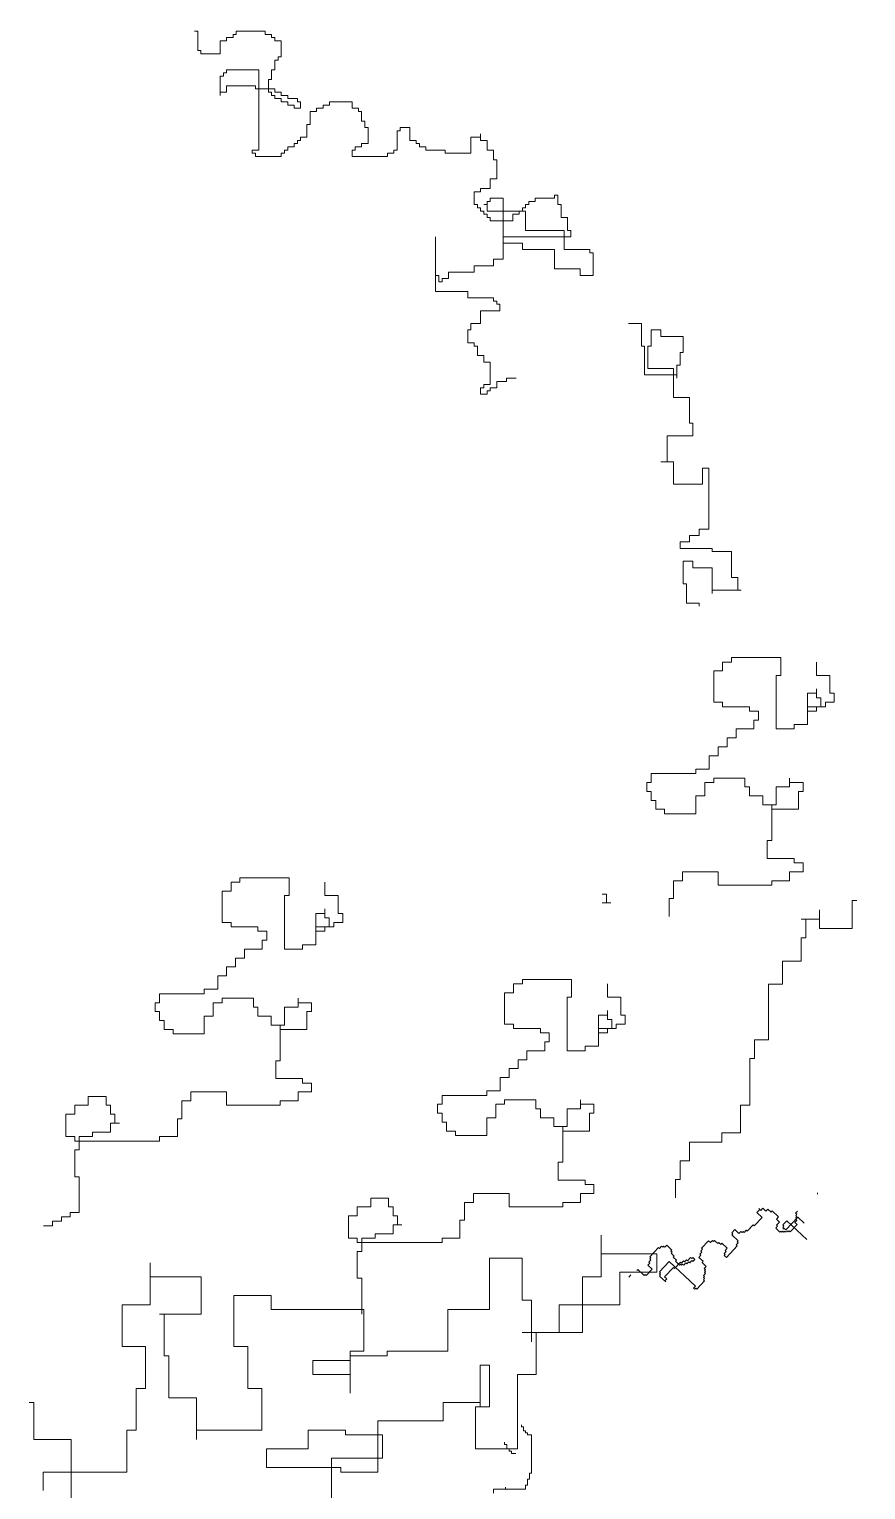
# Model space of a CAD drawing. Header units: millimetres. Extents: x 485872 to 486142, y -52344 to -52207.
# Drawn here: x 486117.244 to 486117.4054, y -52326.6919 to -52326.41 of the extents above; entities that cross this region are included whole.
import ezdxf

# ---------------------------------------------------------------- set-up
doc = ezdxf.new("R2010")
doc.units = ezdxf.units.MM
doc.header["$LTSCALE"] = 15
doc.layers.add('PH', color=8, linetype='Continuous')

# ---------------------------------------------------------------- blocks, each defined once
blk = doc.blocks.new('dfgh')
at = {"layer": 'PH', "lineweight": 0}
blk.add_arc((717529.78, -39657.7), 1708.22, 344.97085, 18.13475, dxfattribs=at)
blk = doc.blocks.new('errt')
at = {"color": 252, "linetype": 'Continuous', "lineweight": 0}
blk.add_blockref('dfgh', (0, 100), dxfattribs=at)
blk = doc.blocks.new('sf')
at = {"color": 84, "lineweight": 5}
for p, q in [((17929.35, 472006.47), (17930.54, 472006.47)), ((17930.54, 472006.47), (17930.54, 471999.37)), ((17938.82, 471998.19), (17938.82, 472002.92)), ((17938.82, 472002.92), (17941.19, 472002.92)), ((17941.19, 472002.92), (17941.19, 472004.11)), ((17941.19, 472004.11), (17943.56, 472004.11)), ((17943.56, 472004.11), (17943.56, 472005.29)), ((17943.56, 472005.29), (17944.74, 472005.29)), ((17944.74, 472005.29), (17944.74, 472006.47)), ((17944.74, 472006.47), (17955.4, 472006.47)), ((17955.4, 472006.47), (17955.4, 472005.29)), ((17955.4, 472005.29), (17957.77, 472005.29)), ((17957.77, 472005.29), (17957.77, 472004.11)), ((17957.77, 472004.11), (17958.95, 472004.11)), ((17958.95, 472004.11), (17958.95, 472002.92)), ((17958.95, 472002.92), (17961.32, 472002.92)), ((17961.32, 472002.92), (17961.32, 471997.01)), ((17930.54, 471999.37), (17931.72, 471999.37)), ((17931.72, 471999.37), (17931.72, 471998.19)), ((17931.72, 471998.19), (17938.82, 471998.19)), ((17941.19, 471991.09), (17941.19, 471992.28)), ((17941.19, 471992.28), (17953.03, 471992.28)), ((17953.03, 471992.28), (17953.03, 471962.7)), ((17958.95, 471992.28), (17957.77, 471992.28)), ((17957.77, 471992.28), (17957.77, 471988.73)), ((17960.14, 471995.82), (17958.95, 471995.82)), ((17958.95, 471995.82), (17958.95, 471992.28)), ((17961.32, 471997.01), (17960.14, 471997.01)), ((17960.14, 471997.01), (17960.14, 471995.82)), ((17938.82, 471982.81), (17938.82, 471989.91)), ((17938.82, 471989.91), (17940.01, 471989.91)), ((17940.01, 471989.91), (17940.01, 471991.09)), ((17940.01, 471991.09), (17941.19, 471991.09)), ((17957.77, 471988.73), (17956.59, 471988.73)), ((17956.59, 471988.73), (17956.59, 471983.99)), ((17941.19, 471983.99), (17938.82, 471983.99)), ((17951.85, 471986.36), (17941.19, 471986.36)), ((17941.19, 471986.36), (17941.19, 471983.99)), ((17951.85, 471985.18), (17951.85, 471986.36)), ((17958.95, 471985.18), (17951.85, 471985.18)), ((17956.59, 471983.99), (17957.77, 471983.99)), ((17957.77, 471983.99), (17957.77, 471982.81)), ((17957.77, 471982.81), (17958.95, 471982.81)), ((17958.95, 471983.99), (17958.95, 471985.18)), ((17961.32, 471983.99), (17958.95, 471983.99)), ((17958.95, 471982.81), (17958.95, 471981.63)), ((17958.95, 471981.63), (17961.32, 471981.63)), ((17961.32, 471982.81), (17961.32, 471983.99)), ((17963.69, 471982.81), (17961.32, 471982.81)), ((17961.32, 471981.63), (17961.32, 471980.44)), ((17963.69, 471981.63), (17963.69, 471982.81)), ((17967.24, 471981.63), (17963.69, 471981.63)), ((17967.24, 471980.44), (17967.24, 471981.63)), ((17961.32, 471980.44), (17963.69, 471980.44)), ((17963.69, 471980.44), (17963.69, 471979.26)), ((17963.69, 471979.26), (17966.06, 471979.26)), ((17966.06, 471979.26), (17966.06, 471978.08)), ((17966.06, 471978.08), (17968.43, 471978.08)), ((17968.43, 471980.44), (17967.24, 471980.44)), ((17968.43, 471978.08), (17968.43, 471980.44)), ((17971.98, 471972.16), (17971.98, 471976.9)), ((17971.98, 471976.9), (17974.35, 471976.9)), ((17974.35, 471976.9), (17974.35, 471978.08)), ((17974.35, 471978.08), (17976.71, 471978.08)), ((17976.71, 471978.08), (17976.71, 471979.26)), ((17976.71, 471979.26), (17979.08, 471979.26)), ((17979.08, 471980.44), (17987.37, 471980.44)), ((17979.08, 471979.26), (17979.08, 471980.44)), ((17987.37, 471980.44), (17987.37, 471978.08)), ((17987.37, 471978.08), (17989.74, 471978.08)), ((17989.74, 471978.08), (17989.74, 471976.9)), ((17989.74, 471976.9), (17990.92, 471976.9)), ((17990.92, 471976.9), (17990.92, 471973.35)), ((17970.79, 471967.43), (17970.79, 471972.16)), ((17970.79, 471972.16), (17971.98, 471972.16)), ((17990.92, 471973.35), (17992.11, 471973.35)), ((17992.11, 471973.35), (17992.11, 471970.98)), ((17992.11, 471970.98), (17993.29, 471970.98)), ((17993.29, 471970.98), (17993.29, 471965.06)), ((18005.13, 471969.8), (18005.13, 471970.98)), ((18005.13, 471970.98), (18008.68, 471970.98)), ((18008.68, 471970.98), (18008.68, 471966.25)), ((17967.24, 471965.06), (17967.24, 471966.25)), ((17967.24, 471966.25), (17968.43, 471966.25)), ((17968.43, 471966.25), (17968.43, 471967.43)), ((17968.43, 471967.43), (17970.79, 471967.43)), ((18003.95, 471962.7), (18003.95, 471969.8)), ((18003.95, 471969.8), (18005.13, 471969.8)), ((18008.68, 471966.25), (18011.05, 471966.25)), ((18011.05, 471966.25), (18011.05, 471965.06)), ((18031.18, 471961.51), (18031.18, 471967.43)), ((18031.18, 471967.43), (18034.73, 471967.43)), ((18034.73, 471967.43), (18034.73, 471968.61)), ((18034.73, 471968.61), (18034.73, 471966.25)), ((18034.73, 471966.25), (18037.1, 471966.25)), ((18037.1, 471966.25), (18037.1, 471962.7)), ((17953.03, 471962.7), (17950.66, 471962.7)), ((17950.66, 471962.7), (17950.66, 471961.51)), ((17950.66, 471961.51), (17951.85, 471961.51)), ((17951.85, 471961.51), (17951.85, 471960.33)), ((17951.85, 471960.33), (17961.32, 471960.33)), ((17961.32, 471960.33), (17961.32, 471961.51)), ((17961.32, 471961.51), (17962.51, 471961.51)), ((17962.51, 471961.51), (17962.51, 471962.7)), ((17962.51, 471962.7), (17963.69, 471962.7)), ((17963.69, 471962.7), (17963.69, 471963.88)), ((17963.69, 471963.88), (17966.06, 471963.88)), ((17966.06, 471963.88), (17966.06, 471965.06)), ((17966.06, 471965.06), (17967.24, 471965.06)), ((17987.37, 471962.7), (17987.37, 471960.33)), ((17988.56, 471962.7), (17987.37, 471962.7)), ((17987.37, 471960.33), (18000.4, 471960.33)), ((17990.92, 471963.88), (17988.56, 471963.88)), ((17988.56, 471963.88), (17988.56, 471962.7)), ((17993.29, 471965.06), (17990.92, 471965.06)), ((17990.92, 471965.06), (17990.92, 471963.88)), ((18000.4, 471960.33), (18000.4, 471961.51)), ((18000.4, 471961.51), (18002.76, 471961.51)), ((18002.76, 471961.51), (18002.76, 471962.7)), ((18002.76, 471962.7), (18003.95, 471962.7)), ((18011.05, 471965.06), (18012.24, 471965.06)), ((18012.24, 471965.06), (18012.24, 471963.88)), ((18012.24, 471963.88), (18014.6, 471963.88)), ((18014.6, 471963.88), (18014.6, 471962.7)), ((18014.6, 471962.7), (18021.71, 471962.7)), ((18021.71, 471962.7), (18021.71, 471961.51)), ((18021.71, 471961.51), (18031.18, 471961.51)), ((18037.1, 471962.7), (18039.47, 471962.7)), ((18039.47, 471962.7), (18039.47, 471959.15)), ((18039.47, 471959.15), (18040.65, 471959.15)), ((18040.65, 471959.15), (18040.65, 471952.05)), ((18040.65, 471952.05), (18038.29, 471952.05)), ((18038.29, 471952.05), (18038.29, 471948.5)), ((18034.73, 471947.32), (18032.37, 471947.32)), ((18032.37, 471947.32), (18032.37, 471942.59)), ((18038.29, 471948.5), (18034.73, 471948.5)), ((18034.73, 471948.5), (18034.73, 471947.32)), ((18037.1, 471942.59), (18037.1, 471943.77)), ((18037.1, 471943.77), (18038.29, 471943.77)), ((18038.29, 471943.77), (18038.29, 471944.95)), ((18038.29, 471944.95), (18043.02, 471944.95)), ((18043.02, 471944.95), (18043.02, 471922.47)), ((18052.5, 471942.59), (18052.5, 471943.77)), ((18052.5, 471943.77), (18054.86, 471943.77)), ((18054.86, 471943.77), (18054.86, 471944.95)), ((18054.86, 471944.95), (18061.97, 471944.95)), ((18061.97, 471944.95), (18061.97, 471946.13)), ((18061.97, 471946.13), (18063.15, 471946.13)), ((18063.15, 471946.13), (18063.15, 471942.59)), ((18032.37, 471942.59), (18033.55, 471942.59)), ((18033.55, 471942.59), (18033.55, 471941.4)), ((18033.55, 471941.4), (18034.73, 471941.4)), ((18034.73, 471941.4), (18034.73, 471940.22)), ((18034.73, 471940.22), (18035.92, 471940.22)), ((18037.1, 471942.59), (18035.92, 471942.59)), ((18035.92, 471942.59), (18037.1, 471942.59)), ((18035.92, 471940.22), (18035.92, 471939.04)), ((18035.92, 471939.04), (18037.1, 471939.04)), ((18037.1, 471940.22), (18037.1, 471942.59)), ((18051.31, 471940.22), (18037.1, 471940.22)), ((18037.1, 471939.04), (18037.1, 471937.85)), ((18046.58, 471936.67), (18046.58, 471939.04)), ((18046.58, 471939.04), (18048.94, 471939.04)), ((18048.94, 471939.04), (18048.94, 471940.22)), ((18048.94, 471940.22), (18050.13, 471940.22)), ((18050.13, 471940.22), (18050.13, 471941.4)), ((18050.13, 471941.4), (18051.31, 471941.4)), ((18051.31, 471941.4), (18051.31, 471942.59)), ((18051.31, 471942.59), (18052.5, 471942.59)), ((18051.31, 471933.12), (18051.31, 471940.22)), ((18063.15, 471942.59), (18064.34, 471942.59)), ((18064.34, 471942.59), (18064.34, 471937.85)), ((18037.1, 471937.85), (18038.29, 471937.85)), ((18038.29, 471937.85), (18038.29, 471936.67)), ((18038.29, 471936.67), (18046.58, 471936.67)), ((18065.52, 471933.12), (18051.31, 471933.12)), ((18064.34, 471937.85), (18066.7, 471937.85)), ((18065.52, 471926.02), (18065.52, 471933.12)), ((18066.7, 471937.85), (18066.7, 471933.12)), ((18066.7, 471933.12), (18067.89, 471933.12)), ((18067.89, 471933.12), (18067.89, 471930.75)), ((18018.16, 471916.56), (18018.16, 471930.75)), ((18018.16, 471930.75), (18018.16, 471910.64)), ((18067.89, 471930.75), (18043.02, 471930.75)), ((18043.02, 471930.75), (18043.02, 471928.39)), ((18043.02, 471928.39), (18050.13, 471928.39)), ((18050.13, 471928.39), (18050.13, 471926.02)), ((18043.02, 471922.47), (18039.47, 471922.47)), ((18039.47, 471922.47), (18039.47, 471920.11)), ((18050.13, 471926.02), (18061.97, 471926.02)), ((18061.97, 471926.02), (18061.97, 471918.92)), ((18074.99, 471926.02), (18065.52, 471926.02)), ((18074.99, 471924.84), (18074.99, 471926.02)), ((18076.18, 471924.84), (18074.99, 471924.84)), ((18076.18, 471916.56), (18076.18, 471924.84)), ((18032.37, 471917.74), (18022.89, 471917.74)), ((18022.89, 471917.74), (18022.89, 471915.37)), ((18039.47, 471920.11), (18032.37, 471920.11)), ((18032.37, 471920.11), (18032.37, 471917.74)), ((18061.97, 471918.92), (18071.44, 471918.92)), ((18071.44, 471918.92), (18071.44, 471916.56)), ((18019.34, 471916.56), (18018.16, 471916.56)), ((18019.34, 471914.19), (18019.34, 471916.56)), ((18020.53, 471914.19), (18019.34, 471914.19)), ((18022.89, 471915.37), (18020.53, 471915.37)), ((18020.53, 471915.37), (18020.53, 471914.19)), ((18071.44, 471916.56), (18076.18, 471916.56)), ((18018.16, 471910.64), (18030, 471910.64)), ((18030, 471910.64), (18030, 471908.28)), ((18030, 471908.28), (18039.47, 471908.28)), ((18039.47, 471908.28), (18039.47, 471907.09)), ((18039.47, 471907.09), (18040.65, 471907.09)), ((18040.65, 471907.09), (18040.65, 471905.91)), ((18041.84, 471903.54), (18034.73, 471903.54)), ((18034.73, 471903.54), (18034.73, 471898.81)), ((18040.65, 471905.91), (18041.84, 471905.91)), ((18041.84, 471905.91), (18041.84, 471903.54)), ((18031.18, 471896.44), (18030, 471896.44)), ((18030, 471896.44), (18030, 471891.71)), ((18034.73, 471898.81), (18031.18, 471898.81)), ((18031.18, 471898.81), (18031.18, 471896.44)), ((18089.2, 471898.81), (18093.94, 471898.81)), ((18093.94, 471898.81), (18093.94, 471890.53)), ((18097.49, 471896.44), (18097.49, 471890.53)), ((18101.04, 471896.44), (18097.49, 471896.44)), ((18101.04, 471894.08), (18101.04, 471896.44)), ((18030, 471891.71), (18032.37, 471891.71)), ((18032.37, 471891.71), (18032.37, 471890.53)), ((18032.37, 471890.53), (18033.55, 471890.53)), ((18033.55, 471890.53), (18033.55, 471886.98)), ((18093.94, 471890.53), (18095.12, 471890.53)), ((18095.12, 471890.53), (18095.12, 471879.88)), ((18097.49, 471890.53), (18096.31, 471890.53)), ((18096.31, 471890.53), (18096.31, 471882.25)), ((18109.33, 471894.08), (18101.04, 471894.08)), ((18109.33, 471888.16), (18109.33, 471894.08)), ((18033.55, 471886.98), (18035.92, 471886.98)), ((18035.92, 471886.98), (18035.92, 471884.61)), ((18035.92, 471884.61), (18038.29, 471884.61)), ((18038.29, 471884.61), (18038.29, 471876.33)), ((18108.15, 471883.43), (18108.15, 471888.16)), ((18108.15, 471888.16), (18109.33, 471888.16)), ((18095.12, 471879.88), (18106.96, 471879.88)), ((18096.31, 471882.25), (18105.78, 471882.25)), ((18105.78, 471882.25), (18105.78, 471871.6)), ((18106.96, 471878.7), (18106.96, 471883.43)), ((18106.96, 471883.43), (18108.15, 471883.43)), ((18106.96, 471879.88), (18106.96, 471878.7)), ((18035.92, 471875.15), (18034.73, 471875.15)), ((18034.73, 471875.15), (18034.73, 471872.78)), ((18038.29, 471876.33), (18035.92, 471876.33)), ((18035.92, 471876.33), (18035.92, 471875.15)), ((18037.1, 471872.78), (18037.1, 471873.97)), ((18037.1, 471873.97), (18038.29, 471873.97)), ((18038.29, 471873.97), (18038.29, 471875.15)), ((18038.29, 471875.15), (18040.65, 471875.15)), ((18040.65, 471875.15), (18040.65, 471877.51)), ((18040.65, 471877.51), (18044.21, 471877.51)), ((18044.21, 471877.51), (18044.21, 471878.7)), ((18044.21, 471878.7), (18047.76, 471878.7)), ((18034.73, 471872.78), (18037.1, 471872.78)), ((18105.78, 471871.6), (18111.7, 471871.6)), ((18111.7, 471871.6), (18111.7, 471862.13)), ((18111.7, 471862.13), (18112.88, 471862.13)), ((18112.88, 471862.13), (18112.88, 471857.4)), ((18112.88, 471857.4), (18103.41, 471857.4)), ((18103.41, 471857.4), (18103.41, 471847.94)), ((18103.41, 471847.94), (18101.04, 471847.94)), ((18101.04, 471847.94), (18105.78, 471847.94)), ((18105.78, 471847.94), (18105.78, 471839.65)), ((18116.44, 471839.65), (18116.44, 471845.57)), ((18116.44, 471845.57), (18118.8, 471845.57)), ((18118.8, 471845.57), (18118.8, 471823.09)), ((18105.78, 471839.65), (18116.44, 471839.65)), ((18111.7, 471820.73), (18111.7, 471818.36)), ((18115.25, 471820.73), (18111.7, 471820.73)), ((18118.8, 471823.09), (18115.25, 471823.09)), ((18115.25, 471823.09), (18115.25, 471820.73)), ((18111.7, 471818.36), (18108.15, 471818.36)), ((18108.15, 471818.36), (18108.15, 471815.99)), ((18108.15, 471815.99), (18119.99, 471815.99)), ((18119.99, 471815.99), (18119.99, 471814.81)), ((18119.99, 471814.81), (18127.09, 471814.81)), ((18127.09, 471814.81), (18127.09, 471805.34)), ((18109.33, 471811.26), (18109.33, 471802.98)), ((18112.88, 471811.26), (18109.33, 471811.26)), ((18112.88, 471808.89), (18112.88, 471811.26)), ((18119.99, 471808.89), (18112.88, 471808.89)), ((18119.99, 471799.43), (18119.99, 471808.89)), ((18127.09, 471805.34), (18129.46, 471805.34)), ((18129.46, 471805.34), (18129.46, 471800.61)), ((18109.33, 471802.98), (18110.52, 471802.98)), ((18110.52, 471802.98), (18110.52, 471795.88)), ((18119.99, 471800.61), (18119.99, 471799.43)), ((18130.64, 471800.61), (18119.99, 471800.61)), ((18129.46, 471800.61), (18130.64, 471800.61)), ((18110.52, 471795.88), (18115.25, 471795.88)), ((18115.25, 471795.88), (18115.25, 471794.7)), ((18123.85, 471774.16), (18123.85, 471770.87)), ((18127.14, 471774.16), (18123.85, 471774.16)), ((18127.14, 471775.8), (18127.14, 471774.16)), ((18145.23, 471775.8), (18127.14, 471775.8)), ((18145.23, 471769.23), (18145.23, 471775.8)), ((18158.39, 471774.16), (18158.39, 471769.23)), ((18120.56, 471770.87), (18120.56, 471759.37)), ((18123.85, 471770.87), (18120.56, 471770.87)), ((18143.59, 471749.51), (18143.59, 471769.23)), ((18143.59, 471769.23), (18145.23, 471769.23)), ((18158.39, 471769.23), (18163.32, 471769.23)), ((18163.32, 471769.23), (18163.32, 471762.65)), ((18155.1, 471762.65), (18158.39, 471762.65)), ((18155.1, 471756.08), (18155.1, 471762.65)), ((18158.39, 471764.3), (18158.39, 471761.01)), ((18158.39, 471762.65), (18158.39, 471764.3)), ((18158.39, 471761.01), (18160.03, 471761.01)), ((18160.03, 471761.01), (18160.03, 471757.72)), ((18163.32, 471762.65), (18164.96, 471762.65)), ((18164.96, 471762.65), (18164.96, 471759.37)), ((18120.56, 471759.37), (18123.85, 471759.37)), ((18123.85, 471759.37), (18123.85, 471757.72)), ((18123.85, 471757.72), (18133.72, 471757.72)), ((18133.72, 471757.72), (18133.72, 471756.08)), ((18133.72, 471756.08), (18137.01, 471756.08)), ((18137.01, 471756.08), (18137.01, 471752.79)), ((18155.1, 471757.72), (18155.1, 471751.15)), ((18160.03, 471757.72), (18155.1, 471757.72)), ((18158.39, 471756.08), (18155.1, 471756.08)), ((18158.39, 471757.72), (18158.39, 471756.08)), ((18161.67, 471757.72), (18158.39, 471757.72)), ((18161.67, 471759.37), (18161.67, 471757.72)), ((18164.96, 471759.37), (18161.67, 471759.37)), ((18135.36, 471752.79), (18135.36, 471749.51)), ((18137.01, 471752.79), (18135.36, 471752.79)), ((18150.16, 471751.15), (18150.16, 471749.51)), ((18155.1, 471751.15), (18150.16, 471751.15)), ((18125.5, 471746.22), (18125.5, 471742.94)), ((18128.79, 471746.22), (18125.5, 471746.22)), ((18128.79, 471749.51), (18128.79, 471746.22)), ((18135.36, 471749.51), (18128.79, 471749.51)), ((18150.16, 471749.51), (18143.59, 471749.51)), ((18118.92, 471739.65), (18118.92, 471734.72)), ((18122.21, 471739.65), (18118.92, 471739.65)), ((18122.21, 471742.94), (18122.21, 471739.65)), ((18125.5, 471742.94), (18122.21, 471742.94)), ((18113.99, 471734.72), (18113.99, 471733.08)), ((18118.92, 471734.72), (18113.99, 471734.72)), ((18095.9, 471729.79), (18095.9, 471726.5)), ((18097.54, 471729.79), (18095.9, 471729.79)), ((18097.54, 471733.08), (18097.54, 471729.79)), ((18113.99, 471733.08), (18097.54, 471733.08)), ((18117.27, 471729.79), (18120.56, 471729.79)), ((18117.27, 471724.86), (18117.27, 471729.79)), ((18120.56, 471731.43), (18132.07, 471731.43)), ((18120.56, 471729.79), (18120.56, 471731.43)), ((18132.07, 471731.43), (18132.07, 471728.15)), ((18148.52, 471731.43), (18148.52, 471728.15)), ((18148.52, 471729.79), (18148.52, 471731.43)), ((18153.45, 471729.79), (18148.52, 471729.79)), ((18153.45, 471726.5), (18153.45, 471729.79)), ((18095.9, 471726.5), (18097.54, 471726.5)), ((18097.54, 471726.5), (18097.54, 471723.22)), ((18097.54, 471723.22), (18099.19, 471723.22)), ((18099.19, 471723.22), (18099.19, 471719.93)), ((18113.99, 471724.86), (18117.27, 471724.86)), ((18113.99, 471718.29), (18113.99, 471724.86)), ((18132.07, 471728.15), (18133.72, 471728.15)), ((18133.72, 471728.15), (18133.72, 471724.86)), ((18133.72, 471724.86), (18138.65, 471724.86)), ((18138.65, 471724.86), (18138.65, 471721.58)), ((18143.59, 471728.15), (18143.59, 471721.58)), ((18148.52, 471728.15), (18143.59, 471728.15)), ((18151.81, 471726.5), (18153.45, 471726.5)), ((18151.81, 471719.93), (18151.81, 471726.5)), ((18099.19, 471719.93), (18102.47, 471719.93)), ((18102.47, 471719.93), (18102.47, 471718.29)), ((18102.47, 471718.29), (18113.99, 471718.29)), ((18138.65, 471721.58), (18141.94, 471721.58)), ((18141.94, 471721.58), (18141.94, 471708.43)), ((18143.59, 471721.58), (18141.94, 471721.58)), ((18141.94, 471721.58), (18141.94, 471719.93)), ((18141.94, 471719.93), (18151.81, 471719.93)), ((18140.3, 471708.43), (18140.3, 471701.86)), ((18141.94, 471708.43), (18140.3, 471708.43)), ((18140.3, 471701.86), (18150.16, 471701.86)), ((18150.16, 471701.86), (18150.16, 471700.22)), ((18109.05, 471696.93), (18109.05, 471693.64)), ((18122.21, 471696.93), (18109.05, 471696.93)), ((18122.21, 471692), (18122.21, 471696.93)), ((18148.52, 471696.93), (18148.52, 471693.64)), ((18153.45, 471696.93), (18148.52, 471696.93)), ((18150.16, 471700.22), (18153.45, 471700.22)), ((18153.45, 471700.22), (18153.45, 471696.93)), ((17946.12, 471693.07), (17942.83, 471693.07)), ((17942.83, 471693.07), (17942.83, 471689.79)), ((17964.21, 471694.72), (17946.12, 471694.72)), ((17946.12, 471694.72), (17946.12, 471693.07)), ((17964.21, 471688.15), (17964.21, 471694.72)), ((17977.37, 471693.07), (17977.37, 471688.15)), ((18109.05, 471693.64), (18105.76, 471693.64)), ((18105.76, 471693.64), (18105.76, 471687.07)), ((18141.94, 471692), (18122.21, 471692)), ((18141.94, 471693.64), (18141.94, 471692)), ((18148.52, 471693.64), (18141.94, 471693.64)), ((17942.83, 471689.79), (17939.54, 471689.79)), ((17939.54, 471689.79), (17939.54, 471678.29)), ((17962.57, 471688.15), (17964.21, 471688.15)), ((17962.57, 471668.43), (17962.57, 471688.15)), ((17977.37, 471688.15), (17982.3, 471688.15)), ((17982.3, 471688.15), (17982.3, 471681.57)), ((18079.45, 471688.71), (18081.1, 471688.71)), ((18081.1, 471688.71), (18081.1, 471685.43)), ((18104.12, 471687.07), (18104.12, 471680.5)), ((18105.76, 471687.07), (18104.12, 471687.07)), ((18171.55, 471676.03), (18171.55, 471686.29)), ((18171.55, 471686.29), (18173.26, 471686.29)), ((17974.08, 471675), (17974.08, 471681.57)), ((17974.08, 471681.57), (17977.37, 471681.57)), ((17977.37, 471681.57), (17977.37, 471683.22)), ((17977.37, 471683.22), (17977.37, 471679.93)), ((17982.3, 471681.57), (17983.94, 471681.57)), ((17983.94, 471681.57), (17983.94, 471678.29)), ((18082.74, 471685.43), (18079.45, 471685.43)), ((18081.1, 471685.43), (18082.74, 471685.43)), ((18159.57, 471679.45), (18159.57, 471682.87)), ((18159.57, 471682.87), (18159.57, 471676.03)), ((17939.54, 471678.29), (17942.83, 471678.29)), ((17942.83, 471678.29), (17942.83, 471676.64)), ((17942.83, 471676.64), (17952.7, 471676.64)), ((17952.7, 471676.64), (17952.7, 471675)), ((17952.7, 471675), (17955.99, 471675)), ((17955.99, 471675), (17955.99, 471671.71)), ((17979.01, 471676.64), (17974.08, 471676.64)), ((17974.08, 471676.64), (17974.08, 471670.07)), ((17977.37, 471675), (17974.08, 471675)), ((17977.37, 471679.93), (17979.01, 471679.93)), ((17980.66, 471676.64), (17977.37, 471676.64)), ((17977.37, 471676.64), (17977.37, 471675)), ((17979.01, 471679.93), (17979.01, 471676.64)), ((17983.94, 471678.29), (17980.66, 471678.29)), ((17980.66, 471678.29), (17980.66, 471676.64)), ((18154.43, 471679.45), (18152.72, 471679.45)), ((18152.72, 471679.45), (18159.57, 471679.45)), ((18154.43, 471672.61), (18154.43, 471679.45)), ((18159.57, 471676.03), (18171.55, 471676.03)), ((17955.99, 471671.71), (17954.34, 471671.71)), ((17954.34, 471671.71), (17954.34, 471668.43)), ((17974.08, 471670.07), (17969.14, 471670.07)), ((17969.14, 471670.07), (17969.14, 471668.43)), ((18152.72, 471664.05), (18152.72, 471672.61)), ((18152.72, 471672.61), (18154.43, 471672.61)), ((17947.77, 471665.14), (17944.48, 471665.14)), ((17944.48, 471665.14), (17944.48, 471661.86)), ((17954.34, 471668.43), (17947.77, 471668.43)), ((17947.77, 471668.43), (17947.77, 471665.14)), ((17969.14, 471668.43), (17962.57, 471668.43)), ((18145.87, 471655.5), (18145.87, 471664.05)), ((18145.87, 471664.05), (18152.72, 471664.05)), ((17941.19, 471658.57), (17937.9, 471658.57)), ((17937.9, 471658.57), (17937.9, 471653.64)), ((17944.48, 471661.86), (17941.19, 471661.86)), ((17941.19, 471661.86), (17941.19, 471658.57)), ((17937.9, 471653.64), (17932.97, 471653.64)), ((17932.97, 471653.64), (17932.97, 471652)), ((18050.16, 471655.65), (18046.87, 471655.65)), ((18046.87, 471655.65), (18046.87, 471652.37)), ((18068.25, 471657.3), (18050.16, 471657.3)), ((18050.16, 471657.3), (18050.16, 471655.65)), ((18068.25, 471650.72), (18068.25, 471657.3)), ((18081.4, 471655.65), (18081.4, 471650.72)), ((18140.73, 471634.97), (18140.73, 471655.5)), ((18140.73, 471655.5), (18145.87, 471655.5)), ((17916.52, 471648.71), (17914.88, 471648.71)), ((17914.88, 471648.71), (17914.88, 471645.42)), ((17932.97, 471652), (17916.52, 471652)), ((17916.52, 471652), (17916.52, 471648.71)), ((17936.25, 471643.78), (17936.25, 471648.71)), ((17936.25, 471648.71), (17939.54, 471648.71)), ((17939.54, 471648.71), (17939.54, 471650.35)), ((17939.54, 471650.35), (17951.05, 471650.35)), ((17951.05, 471650.35), (17951.05, 471647.07)), ((17967.5, 471648.71), (17967.5, 471650.35)), ((17967.5, 471650.35), (17967.5, 471647.07)), ((17972.43, 471648.71), (17967.5, 471648.71)), ((17972.43, 471645.42), (17972.43, 471648.71)), ((18046.87, 471652.37), (18043.58, 471652.37)), ((18043.58, 471652.37), (18043.58, 471640.86)), ((18066.6, 471650.72), (18068.25, 471650.72)), ((18066.6, 471631.01), (18066.6, 471650.72)), ((18081.4, 471650.72), (18086.33, 471650.72)), ((18086.33, 471650.72), (18086.33, 471644.15)), ((17914.88, 471645.42), (17916.52, 471645.42)), ((17916.52, 471645.42), (17916.52, 471642.14)), ((17932.97, 471637.21), (17932.97, 471643.78)), ((17932.97, 471643.78), (17936.25, 471643.78)), ((17951.05, 471647.07), (17952.7, 471647.07)), ((17952.7, 471647.07), (17952.7, 471643.78)), ((17952.7, 471643.78), (17957.63, 471643.78)), ((17957.63, 471643.78), (17957.63, 471640.49)), ((17967.5, 471647.07), (17962.57, 471647.07)), ((17962.57, 471647.07), (17962.57, 471640.49)), ((17970.79, 471638.85), (17970.79, 471645.42)), ((17970.79, 471645.42), (17972.43, 471645.42)), ((18078.11, 471637.58), (18078.11, 471644.15)), ((18078.11, 471644.15), (18081.4, 471644.15)), ((18081.4, 471644.15), (18081.4, 471645.79)), ((18081.4, 471645.79), (18081.4, 471642.51)), ((18081.4, 471642.51), (18083.05, 471642.51)), ((18083.05, 471642.51), (18083.05, 471639.22)), ((18086.33, 471644.15), (18087.98, 471644.15)), ((18087.98, 471644.15), (18087.98, 471640.86)), ((17916.52, 471642.14), (17918.17, 471642.14)), ((17918.17, 471642.14), (17918.17, 471638.85)), ((17918.17, 471638.85), (17921.45, 471638.85)), ((17921.45, 471638.85), (17921.45, 471637.21)), ((17921.45, 471637.21), (17932.97, 471637.21)), ((17957.63, 471640.49), (17960.92, 471640.49)), ((17960.92, 471640.49), (17960.92, 471638.85)), ((17962.57, 471640.49), (17960.92, 471640.49)), ((17960.92, 471640.49), (17960.92, 471627.35)), ((17960.92, 471638.85), (17970.79, 471638.85)), ((18043.58, 471640.86), (18046.87, 471640.86)), ((18046.87, 471640.86), (18046.87, 471639.22)), ((18046.87, 471639.22), (18056.73, 471639.22)), ((18056.73, 471639.22), (18056.73, 471637.58)), ((18056.73, 471637.58), (18060.02, 471637.58)), ((18060.02, 471637.58), (18060.02, 471634.29)), ((18083.05, 471639.22), (18078.11, 471639.22)), ((18078.11, 471639.22), (18078.11, 471632.65)), ((18081.4, 471637.58), (18078.11, 471637.58)), ((18084.69, 471639.22), (18081.4, 471639.22)), ((18081.4, 471639.22), (18081.4, 471637.58)), ((18087.98, 471640.86), (18084.69, 471640.86)), ((18084.69, 471640.86), (18084.69, 471639.22)), ((18060.02, 471634.29), (18058.38, 471634.29)), ((18058.38, 471634.29), (18058.38, 471631.01)), ((18078.11, 471632.65), (18073.18, 471632.65)), ((18073.18, 471632.65), (18073.18, 471631.01)), ((18135.6, 471628.13), (18135.6, 471634.97)), ((18135.6, 471634.97), (18140.73, 471634.97)), ((17960.92, 471627.35), (17959.28, 471627.35)), ((17959.28, 471627.35), (17959.28, 471620.78)), ((18051.8, 471627.72), (18048.51, 471627.72)), ((18048.51, 471627.72), (18048.51, 471624.43)), ((18058.38, 471631.01), (18051.8, 471631.01)), ((18051.8, 471631.01), (18051.8, 471627.72)), ((18073.18, 471631.01), (18066.6, 471631.01)), ((18133.88, 471628.13), (18135.6, 471628.13)), ((18133.88, 471611.02), (18133.88, 471628.13)), ((18045.22, 471621.15), (18041.93, 471621.15)), ((18041.93, 471621.15), (18041.93, 471616.22)), ((18048.51, 471624.43), (18045.22, 471624.43)), ((18045.22, 471624.43), (18045.22, 471621.15)), ((17941.19, 471615.85), (17928.03, 471615.85)), ((17928.03, 471615.85), (17928.03, 471612.56)), ((17941.19, 471610.92), (17941.19, 471615.85)), ((17959.28, 471620.78), (17969.14, 471620.78)), ((17972.43, 471615.85), (17967.5, 471615.85)), ((17967.5, 471615.85), (17967.5, 471612.56)), ((17969.14, 471620.78), (17969.14, 471619.13)), ((17969.14, 471619.13), (17972.43, 471619.13)), ((17972.43, 471619.13), (17972.43, 471615.85)), ((18041.93, 471616.22), (18037, 471616.22)), ((18037, 471616.22), (18037, 471614.57)), ((17885.28, 471607.63), (17885.28, 471610.92)), ((17885.28, 471610.92), (17890.21, 471610.92)), ((17890.21, 471610.92), (17890.21, 471614.21)), ((17890.21, 471614.21), (17896.79, 471614.21)), ((17896.79, 471614.21), (17896.79, 471610.92)), ((17896.79, 471610.92), (17898.43, 471610.92)), ((17898.43, 471610.92), (17898.43, 471607.63)), ((17924.74, 471612.56), (17924.74, 471605.99)), ((17928.03, 471612.56), (17924.74, 471612.56)), ((17960.92, 471610.92), (17941.19, 471610.92)), ((17967.5, 471612.56), (17960.92, 471612.56)), ((17960.92, 471612.56), (17960.92, 471610.92)), ((18020.56, 471611.29), (18018.91, 471611.29)), ((18018.91, 471611.29), (18018.91, 471608)), ((18037, 471614.57), (18020.56, 471614.57)), ((18020.56, 471614.57), (18020.56, 471611.29)), ((18040.29, 471606.36), (18040.29, 471611.29)), ((18040.29, 471611.29), (18043.58, 471611.29)), ((18043.58, 471611.29), (18043.58, 471612.93)), ((18043.58, 471612.93), (18055.09, 471612.93)), ((18055.09, 471612.93), (18055.09, 471609.65)), ((18071.53, 471611.29), (18071.53, 471612.93)), ((18071.53, 471612.93), (18071.53, 471609.65)), ((18076.47, 471611.29), (18071.53, 471611.29)), ((18076.47, 471608), (18076.47, 471611.29)), ((18130.46, 471611.02), (18133.88, 471611.02)), ((18130.46, 471600.76), (18130.46, 471611.02)), ((17881.99, 471607.63), (17885.28, 471607.63)), ((17881.99, 471599.42), (17881.99, 471607.63)), ((17898.43, 471607.63), (17900.08, 471607.63)), ((17900.08, 471607.63), (17900.08, 471604.35)), ((17924.74, 471605.99), (17923.1, 471605.99)), ((17923.1, 471605.99), (17923.1, 471599.42)), ((18018.91, 471608), (18020.56, 471608)), ((18020.56, 471608), (18020.56, 471604.72)), ((18037, 471599.79), (18037, 471606.36)), ((18037, 471606.36), (18040.29, 471606.36)), ((18055.09, 471609.65), (18056.73, 471609.65)), ((18056.73, 471609.65), (18056.73, 471606.36)), ((18056.73, 471606.36), (18061.67, 471606.36)), ((18061.67, 471606.36), (18061.67, 471603.07)), ((18071.53, 471609.65), (18066.6, 471609.65)), ((18066.6, 471609.65), (18066.6, 471603.07)), ((18074.82, 471601.43), (18074.82, 471608)), ((18074.82, 471608), (18076.47, 471608)), ((17885.28, 471599.42), (17881.99, 471599.42)), ((17885.28, 471597.77), (17885.28, 471599.42)), ((17891.85, 471599.42), (17886.92, 471599.42)), ((17886.92, 471599.42), (17886.92, 471594.49)), ((17898.43, 471601.06), (17891.85, 471601.06)), ((17891.85, 471601.06), (17891.85, 471599.42)), ((17901.72, 471604.35), (17898.43, 471604.35)), ((17898.43, 471604.35), (17898.43, 471601.06)), ((17900.08, 471604.35), (17901.72, 471604.35)), ((17923.1, 471599.42), (17916.52, 471599.42)), ((17916.52, 471599.42), (17916.52, 471597.77)), ((18020.56, 471604.72), (18022.2, 471604.72)), ((18022.2, 471604.72), (18022.2, 471601.43)), ((18022.2, 471601.43), (18025.49, 471601.43)), ((18025.49, 471601.43), (18025.49, 471599.79)), ((18025.49, 471599.79), (18037, 471599.79)), ((18061.67, 471603.07), (18064.96, 471603.07)), ((18064.96, 471603.07), (18064.96, 471601.43)), ((18066.6, 471603.07), (18064.96, 471603.07)), ((18064.96, 471603.07), (18064.96, 471589.93)), ((18064.96, 471601.43), (18074.82, 471601.43)), ((18123.61, 471597.33), (18123.61, 471600.76)), ((18123.61, 471600.76), (18130.46, 471600.76)), ((17916.52, 471597.77), (17885.28, 471597.77)), ((17886.92, 471594.49), (17885.28, 471594.49)), ((17885.28, 471594.49), (17885.28, 471584.63)), ((18111.63, 471590.49), (18111.63, 471597.33)), ((18111.63, 471597.33), (18123.61, 471597.33)), ((18064.96, 471589.93), (18063.31, 471589.93)), ((18063.31, 471589.93), (18063.31, 471583.36)), ((18108.2, 471583.65), (18108.2, 471590.49)), ((18108.2, 471590.49), (18111.63, 471590.49)), ((17885.28, 471584.63), (17886.92, 471584.63)), ((17886.92, 471584.63), (17886.92, 471571.48)), ((18063.31, 471583.36), (18073.18, 471583.36)), ((18073.18, 471583.36), (18073.18, 471581.71)), ((18106.49, 471576.81), (18106.49, 471583.65)), ((18106.49, 471583.65), (18108.2, 471583.65)), ((18045.22, 471578.43), (18032.07, 471578.43)), ((18032.07, 471578.43), (18032.07, 471575.14)), ((18045.22, 471573.5), (18045.22, 471578.43)), ((18076.47, 471578.43), (18071.53, 471578.43)), ((18071.53, 471578.43), (18071.53, 471575.14)), ((18073.18, 471581.71), (18076.47, 471581.71)), ((18076.47, 471581.71), (18076.47, 471578.43)), ((18158.84, 471578.69), (18158.84, 471578.15)), ((17989.31, 471570.21), (17989.31, 471573.5)), ((17989.31, 471573.5), (17994.24, 471573.5)), ((17994.24, 471573.5), (17994.24, 471576.78)), ((17994.24, 471576.78), (18000.82, 471576.78)), ((18000.82, 471576.78), (18000.82, 471573.5)), ((18000.82, 471573.5), (18002.47, 471573.5)), ((18002.47, 471573.5), (18002.47, 471570.21)), ((18028.78, 471575.14), (18028.78, 471568.57)), ((18032.07, 471575.14), (18028.78, 471575.14)), ((18064.96, 471573.5), (18045.22, 471573.5)), ((18071.53, 471575.14), (18064.96, 471575.14)), ((18064.96, 471575.14), (18064.96, 471573.5)), ((18136.41, 471571.44), (18137.5, 471572.61)), ((18137.12, 471572.97), (18137.89, 471572.24)), ((18137.5, 471572.61), (18137.12, 471572.97)), ((18137.89, 471572.24), (18138.62, 471573.02)), ((18138.62, 471573.02), (18139.79, 471571.93)), ((18139.79, 471571.93), (18140.52, 471572.7)), ((18140.52, 471572.7), (18141.68, 471571.61)), ((17880.34, 471568.2), (17877.05, 471568.2)), ((17877.05, 471568.2), (17877.05, 471566.56)), ((17883.63, 471569.84), (17880.34, 471569.84)), ((17880.34, 471569.84), (17880.34, 471568.2)), ((17886.92, 471571.48), (17883.63, 471571.48)), ((17883.63, 471571.48), (17883.63, 471569.84)), ((17986.02, 471570.21), (17989.31, 471570.21)), ((17986.02, 471562), (17986.02, 471570.21)), ((18002.47, 471570.21), (18004.11, 471570.21)), ((18004.11, 471570.21), (18004.11, 471566.92)), ((18028.78, 471568.57), (18027.13, 471568.57)), ((18027.13, 471568.57), (18027.13, 471562)), ((18135.43, 471566.51), (18138.35, 471569.62)), ((18138.35, 471569.62), (18136.41, 471571.44)), ((18141.68, 471571.61), (18142.04, 471572)), ((18142.04, 471572), (18144.37, 471569.81)), ((18144.37, 471569.81), (18143.65, 471569.04)), ((18143.65, 471569.04), (18144.81, 471567.94)), ((18144.81, 471567.94), (18143.72, 471566.78)), ((18145.97, 471566.85), (18147.43, 471568.41)), ((18151.54, 471569.67), (18147.16, 471565.01)), ((18147.43, 471568.41), (18154.81, 471561.48)), ((18150.47, 471567.75), (18151.2, 471568.53)), ((18151.24, 471567.02), (18150.47, 471567.75)), ((18150.74, 471571.15), (18151.47, 471571.93)), ((18151.13, 471570.79), (18150.74, 471571.15)), ((18150.76, 471570.4), (18151.13, 471570.79)), ((18151.15, 471570.03), (18150.76, 471570.4)), ((18150.79, 471569.64), (18151.15, 471570.03)), ((18151.17, 471569.28), (18150.79, 471569.64)), ((18150.81, 471568.89), (18151.17, 471569.28)), ((18151.2, 471568.53), (18150.81, 471568.89)), ((18153.87, 471567.48), (18151.54, 471569.67)), ((17877.05, 471566.56), (17873.77, 471566.56)), ((17989.31, 471562), (17986.02, 471562)), ((17989.31, 471560.35), (17989.31, 471562)), ((17995.89, 471562), (17990.96, 471562)), ((17990.96, 471562), (17990.96, 471557.07)), ((18002.47, 471563.64), (17995.89, 471563.64)), ((17995.89, 471563.64), (17995.89, 471562)), ((18005.76, 471566.92), (18002.47, 471566.92)), ((18002.47, 471566.92), (18002.47, 471563.64)), ((18004.11, 471566.92), (18005.76, 471566.92)), ((18027.13, 471562), (18020.56, 471562)), ((18020.56, 471562), (18020.56, 471560.35)), ((18079.1, 471556.28), (18079.1, 471563.12)), ((18079.1, 471563.12), (18079.1, 471547.72)), ((18127.22, 471563.99), (18128.32, 471565.15)), ((18127.61, 471563.62), (18127.22, 471563.99)), ((18127.25, 471563.23), (18127.61, 471563.62)), ((18129.58, 471561.05), (18127.25, 471563.23)), ((18128.32, 471565.15), (18129.87, 471563.69)), ((18129.87, 471563.69), (18130.6, 471564.47)), ((18130.6, 471564.47), (18130.99, 471564.11)), ((18130.99, 471564.11), (18131.35, 471564.5)), ((18131.35, 471564.5), (18131.74, 471564.13)), ((18131.74, 471564.13), (18132.47, 471564.91)), ((18132.47, 471564.91), (18132.86, 471564.54)), ((18132.86, 471564.54), (18135.05, 471566.88)), ((18135.05, 471566.88), (18135.43, 471566.51)), ((18144.1, 471566.41), (18143.38, 471565.64)), ((18143.38, 471565.64), (18144.93, 471564.18)), ((18143.72, 471566.78), (18144.1, 471566.41)), ((18144.93, 471564.18), (18145.29, 471564.57)), ((18145.29, 471564.57), (18145.68, 471564.2)), ((18145.68, 471564.2), (18146.05, 471564.59)), ((18146.36, 471566.49), (18145.97, 471566.85)), ((18146, 471566.1), (18146.36, 471566.49)), ((18146.39, 471565.73), (18146, 471566.1)), ((18146.02, 471565.35), (18146.39, 471565.73)), ((18146.39, 471565.73), (18146.02, 471565.35)), ((18146.05, 471564.59), (18146.43, 471564.23)), ((18147.16, 471565.01), (18146.39, 471565.73)), ((18146.43, 471564.23), (18146.8, 471564.62)), ((18146.8, 471564.62), (18147.19, 471564.25)), ((18147.19, 471564.25), (18147.55, 471564.64)), ((18147.55, 471564.64), (18147.94, 471564.28)), ((18147.94, 471564.28), (18148.3, 471564.67)), ((18148.3, 471564.67), (18148.69, 471564.3)), ((18148.69, 471564.3), (18151.24, 471567.02)), ((18020.56, 471560.35), (17989.31, 471560.35)), ((17990.96, 471557.07), (17989.31, 471557.07)), ((17989.31, 471557.07), (17989.31, 471547.21)), ((18096.98, 471555.1), (18100.26, 471558.59)), ((18100.26, 471558.59), (18100.65, 471558.23)), ((18100.65, 471558.23), (18101.38, 471559.01)), ((18101.38, 471559.01), (18101.77, 471558.64)), ((18101.77, 471558.64), (18102.13, 471559.03)), ((18102.13, 471559.03), (18102.52, 471558.67)), ((18102.52, 471558.67), (18103.25, 471559.44)), ((18103.25, 471559.44), (18105.19, 471557.62)), ((18105.19, 471557.62), (18104.83, 471557.23)), ((18104.83, 471557.23), (18105.22, 471556.87)), ((18105.22, 471556.87), (18104.85, 471556.48)), ((18104.85, 471556.48), (18106.02, 471555.39)), ((18115.42, 471556.07), (18116.15, 471556.85)), ((18115.76, 471557.21), (18116.49, 471557.99)), ((18116.15, 471556.85), (18115.76, 471557.21)), ((18116.1, 471558.35), (18118.65, 471561.07)), ((18116.49, 471557.99), (18116.1, 471558.35)), ((18118.65, 471561.07), (18119.43, 471560.34)), ((18119.43, 471560.34), (18120.16, 471561.12)), ((18120.16, 471561.12), (18120.54, 471560.76)), ((18120.54, 471560.76), (18120.91, 471561.14)), ((18120.91, 471561.14), (18122.07, 471560.05)), ((18122.07, 471560.05), (18122.44, 471560.44)), ((18122.44, 471560.44), (18123.21, 471559.71)), ((18123.21, 471559.71), (18123.58, 471560.1)), ((18123.58, 471560.1), (18125.52, 471558.28)), ((18125.18, 471557.14), (18124.45, 471556.36)), ((18125.52, 471558.28), (18124.79, 471557.5)), ((18124.79, 471557.5), (18125.18, 471557.14)), ((18125.25, 471554.88), (18129.26, 471559.15)), ((18128.87, 471559.52), (18129.6, 471560.29)), ((18129.26, 471559.15), (18128.87, 471559.52)), ((18129.21, 471560.66), (18129.58, 471561.05)), ((18129.6, 471560.29), (18129.21, 471560.66)), ((17913.02, 471552.86), (17913.02, 471537.46)), ((17913.02, 471547.72), (17913.02, 471552.86)), ((18038.01, 471554.57), (18038.01, 471535.75)), ((18049.99, 471554.57), (18038.01, 471554.57)), ((18049.99, 471539.17), (18049.99, 471554.57)), ((18099.64, 471556.28), (18079.1, 471556.28)), ((18096.33, 471552.06), (18097.05, 471552.84)), ((18097.88, 471550.6), (18096.33, 471552.06)), ((18096.67, 471553.2), (18097.4, 471553.98)), ((18097.05, 471552.84), (18096.67, 471553.2)), ((18097.37, 471554.73), (18096.98, 471555.1)), ((18097.01, 471554.34), (18097.37, 471554.73)), ((18097.4, 471553.98), (18097.01, 471554.34)), ((18099.64, 471549.43), (18099.64, 471556.28)), ((18100.55, 471549.56), (18104.19, 471553.45)), ((18105.77, 471551.24), (18102.49, 471547.74)), ((18104.19, 471553.45), (18113.9, 471544.34)), ((18106.02, 471555.39), (18105.65, 471555)), ((18105.65, 471555), (18106.82, 471553.91)), ((18106.16, 471550.87), (18105.77, 471551.24)), ((18108.35, 471553.2), (18106.16, 471550.87)), ((18106.82, 471553.91), (18106.45, 471553.52)), ((18106.45, 471553.52), (18108.01, 471552.06)), ((18108.01, 471552.06), (18108.37, 471552.45)), ((18108.74, 471552.84), (18108.35, 471553.2)), ((18108.37, 471552.45), (18108.76, 471552.09)), ((18109.46, 471553.62), (18108.74, 471552.84)), ((18108.76, 471552.09), (18109.12, 471552.47)), ((18109.12, 471552.47), (18109.51, 471552.11)), ((18109.85, 471553.25), (18109.46, 471553.62)), ((18109.51, 471552.11), (18110.24, 471552.89)), ((18110.58, 471554.03), (18109.85, 471553.25)), ((18110.24, 471552.89), (18110.63, 471552.52)), ((18110.97, 471553.66), (18110.58, 471554.03)), ((18110.63, 471552.52), (18111.36, 471553.3)), ((18112.06, 471554.83), (18110.97, 471553.66)), ((18111.36, 471553.3), (18111.75, 471552.94)), ((18111.75, 471552.94), (18112.48, 471553.71)), ((18112.45, 471554.47), (18112.06, 471554.83)), ((18112.82, 471554.85), (18112.45, 471554.47)), ((18112.48, 471553.71), (18112.86, 471553.35)), ((18113.59, 471554.13), (18112.82, 471554.85)), ((18112.86, 471553.35), (18113.59, 471554.13)), ((18115.08, 471554.93), (18115.8, 471555.7)), ((18116.63, 471553.47), (18115.08, 471554.93)), ((18115.8, 471555.7), (18115.42, 471556.07)), ((18116.26, 471553.08), (18116.63, 471553.47)), ((18117.82, 471551.62), (18116.26, 471553.08)), ((18117.09, 471550.85), (18117.82, 471551.62)), ((18124.45, 471556.36), (18124.84, 471556)), ((18124.84, 471556), (18124.47, 471555.61)), ((18124.47, 471555.61), (18125.25, 471554.88)), ((17931.86, 471547.72), (17913.02, 471547.72)), ((17931.86, 471534.04), (17931.86, 471547.72)), ((17989.31, 471547.21), (17990.96, 471547.21)), ((17990.96, 471547.21), (17990.96, 471534.06)), ((18072.25, 471547.72), (18072.25, 471527.2)), ((18079.1, 471547.72), (18072.25, 471547.72)), ((18085.95, 471537.46), (18085.95, 471549.43)), ((18085.95, 471549.43), (18099.64, 471549.43)), ((18089.3, 471547.69), (18090.03, 471548.47)), ((18092.24, 471550.05), (18092.61, 471550.43)), ((18092.61, 471550.43), (18094.94, 471548.25)), ((18094.94, 471548.25), (18095.3, 471548.64)), ((18095.3, 471548.64), (18095.69, 471548.27)), ((18095.69, 471548.27), (18097.88, 471550.6)), ((18100.94, 471549.2), (18100.55, 471549.56)), ((18100.57, 471548.81), (18100.94, 471549.2)), ((18100.96, 471548.44), (18100.57, 471548.81)), ((18100.6, 471548.05), (18100.96, 471548.44)), ((18102.93, 471545.87), (18100.6, 471548.05)), ((18102.49, 471547.74), (18103.27, 471547.01)), ((18103.27, 471547.01), (18102.54, 471546.23)), ((18102.54, 471546.23), (18102.93, 471545.87)), ((18114.31, 471543.22), (18117.23, 471546.33)), ((18116.79, 471548.2), (18117.52, 471548.98)), ((18117.18, 471547.84), (18116.79, 471548.2)), ((18116.82, 471547.45), (18117.18, 471547.84)), ((18117.21, 471547.08), (18116.82, 471547.45)), ((18116.84, 471546.69), (18117.21, 471547.08)), ((18117.23, 471546.33), (18116.84, 471546.69)), ((18117.48, 471550.48), (18117.09, 471550.85)), ((18117.11, 471550.09), (18117.48, 471550.48)), ((18117.5, 471549.73), (18117.11, 471550.09)), ((18117.13, 471549.34), (18117.5, 471549.73)), ((18117.52, 471548.98), (18117.13, 471549.34)), ((17957.54, 471540.88), (17943.84, 471540.88)), ((17943.84, 471540.88), (17943.84, 471522.06)), ((17957.54, 471535.75), (17957.54, 471540.88)), ((18113.9, 471544.34), (18113.17, 471543.56)), ((18113.17, 471543.56), (18113.56, 471543.2)), ((18113.56, 471543.2), (18113.92, 471543.59)), ((18113.92, 471543.59), (18114.31, 471543.22)), ((17913.02, 471537.46), (17902.75, 471537.46)), ((17902.75, 471537.46), (17902.75, 471522.06)), ((17991.78, 471535.75), (17957.54, 471535.75)), ((17991.78, 471520.35), (17991.78, 471535.75)), ((18038.01, 471535.75), (18022.6, 471535.75)), ((18022.6, 471535.75), (18022.6, 471520.35)), ((18053.42, 471539.17), (18049.99, 471539.17)), ((18053.42, 471523.77), (18053.42, 471539.17)), ((18063.69, 471527.2), (18063.69, 471537.46)), ((18063.69, 471537.46), (18085.95, 471537.46)), ((17918.16, 471534.04), (17916.45, 471534.04)), ((17916.45, 471534.04), (17931.86, 471534.04)), ((17918.16, 471518.64), (17918.16, 471534.04)), ((18055.13, 471527.2), (18049.99, 471527.2)), ((18049.99, 471527.2), (18063.69, 471527.2)), ((18072.25, 471527.2), (18053.42, 471527.2)), ((18053.42, 471527.2), (18053.42, 471523.77)), ((18055.13, 471511.8), (18055.13, 471527.2)), ((17902.75, 471522.06), (17911.31, 471522.06)), ((17911.31, 471522.06), (17911.31, 471506.67)), ((17943.84, 471522.06), (17948.98, 471522.06)), ((17948.98, 471522.06), (17948.98, 471506.67)), ((17986.64, 471504.96), (17986.64, 471520.35)), ((17986.64, 471520.35), (17991.78, 471520.35)), ((18022.6, 471520.35), (18000.34, 471520.35)), ((18000.34, 471520.35), (18000.34, 471518.64)), ((17919.87, 471518.64), (17918.16, 471518.64)), ((17919.87, 471503.25), (17919.87, 471518.64)), ((17986.64, 471516.93), (17972.95, 471516.93)), ((17972.95, 471516.93), (17972.95, 471511.8)), ((18000.34, 471518.64), (17986.64, 471518.64)), ((17986.64, 471518.64), (17986.64, 471516.93)), ((18034.58, 471515.22), (18038.01, 471515.22)), ((18034.58, 471499.82), (18034.58, 471515.22)), ((18038.01, 471515.22), (18038.01, 471499.82)), ((17972.95, 471511.8), (17986.64, 471511.8)), ((17986.64, 471511.8), (17986.64, 471504.96)), ((18048.28, 471511.8), (18055.13, 471511.8)), ((18048.28, 471484.43), (18048.28, 471511.8)), ((17911.31, 471506.67), (17907.89, 471506.67)), ((17907.89, 471506.67), (17907.89, 471491.27)), ((17930.14, 471503.25), (17919.87, 471503.25)), ((17930.14, 471487.85), (17930.14, 471503.25)), ((17948.98, 471506.67), (17954.11, 471506.67)), ((17954.11, 471506.67), (17954.11, 471491.27)), ((17870.22, 471501.53), (17868.51, 471501.53)), ((17870.22, 471487.85), (17870.22, 471501.53)), ((18020.89, 471494.69), (18020.89, 471501.53)), ((18020.89, 471501.53), (18034.58, 471501.53)), ((18038.01, 471499.82), (18032.87, 471499.82)), ((18032.87, 471499.82), (18032.87, 471484.43)), ((18034.58, 471501.53), (18034.58, 471499.82)), ((17996.92, 471475.87), (17996.92, 471494.69)), ((17996.92, 471494.69), (18020.89, 471494.69)), ((18049.81, 471492.5), (18049.81, 471493.24)), ((18050.55, 471492.5), (18049.81, 471492.5)), ((18050.55, 471491.02), (18050.55, 471492.5)), ((17883.92, 471487.85), (17870.22, 471487.85)), ((17883.92, 471463.9), (17883.92, 471487.85)), ((17904.46, 471491.27), (17904.46, 471475.87)), ((17907.89, 471491.27), (17904.46, 471491.27)), ((17954.11, 471491.27), (17930.14, 471491.27)), ((17930.14, 471491.27), (17930.14, 471487.85)), ((17984.93, 471491.27), (17971.23, 471491.27)), ((17971.23, 471491.27), (17971.23, 471484.43)), ((17984.93, 471489.56), (17984.93, 471491.27)), ((17998.63, 471489.56), (17984.93, 471489.56)), ((17998.63, 471481.01), (17998.63, 471489.56)), ((18043.58, 471486.04), (18043.58, 471486.86)), ((18051.29, 471491.02), (18050.55, 471491.02)), ((18051.29, 471490.28), (18051.29, 471491.02)), ((18052.03, 471490.28), (18051.29, 471490.28)), ((18052.03, 471489.54), (18052.03, 471490.28)), ((18053.51, 471489.54), (18052.03, 471489.54)), ((18053.51, 471475.49), (18053.51, 471489.54)), ((17955.82, 471484.43), (17955.82, 471477.58)), ((17971.23, 471484.43), (17955.82, 471484.43)), ((18032.87, 471484.43), (18048.28, 471484.43)), ((18044.41, 471486.04), (18043.58, 471486.04)), ((18044.41, 471484.4), (18044.41, 471486.04)), ((18045.23, 471484.4), (18044.41, 471484.4)), ((18045.23, 471483.58), (18045.23, 471484.4)), ((18046.05, 471483.58), (18045.23, 471483.58)), ((18046.05, 471482.75), (18046.05, 471483.58)), ((18047.69, 471482.75), (18046.05, 471482.75)), ((17904.46, 471475.87), (17873.64, 471475.87)), ((17873.64, 471475.87), (17873.64, 471469.03)), ((17955.82, 471477.58), (17983.22, 471477.58)), ((17979.79, 471481.01), (17998.63, 471481.01)), ((17979.79, 471463.9), (17979.79, 471481.01)), ((17983.22, 471477.58), (17983.22, 471475.87)), ((17983.22, 471475.87), (17996.92, 471475.87)), ((18043.89, 471469.58), (18043.89, 471470.32)), ((18043.89, 471470.32), (18043.89, 471469.58)), ((18051.29, 471469.58), (18051.29, 471471.06)), ((18051.29, 471471.06), (18052.03, 471471.06)), ((18052.03, 471471.06), (18052.03, 471473.27)), ((18052.03, 471473.27), (18052.77, 471473.27)), ((18052.77, 471473.27), (18052.77, 471475.49)), ((18052.77, 471475.49), (18053.51, 471475.49)), ((18039.45, 471468.1), (18039.45, 471469.58)), ((18039.45, 471469.58), (18043.89, 471469.58)), ((18043.89, 471469.58), (18051.29, 471469.58))]:
    blk.add_line(p, q, dxfattribs=at)

msp = doc.modelspace()

# ---------------------------------------------------------------- block references
at = {"linetype": 'Continuous', "lineweight": 13, "xscale": -0.001, "yscale": 0.001, "zscale": 0.001}
msp.add_blockref('errt', (486836.66116, -52287.03726), dxfattribs=at)
at = {"lineweight": 5, "xscale": 0.0005240255359560251, "yscale": 0.0005240255359560251, "zscale": 0.0005240255359560251}
msp.add_blockref('sf', (486107.88046, -52573.75383), dxfattribs=at)

doc.saveas('drawing.dxf')
